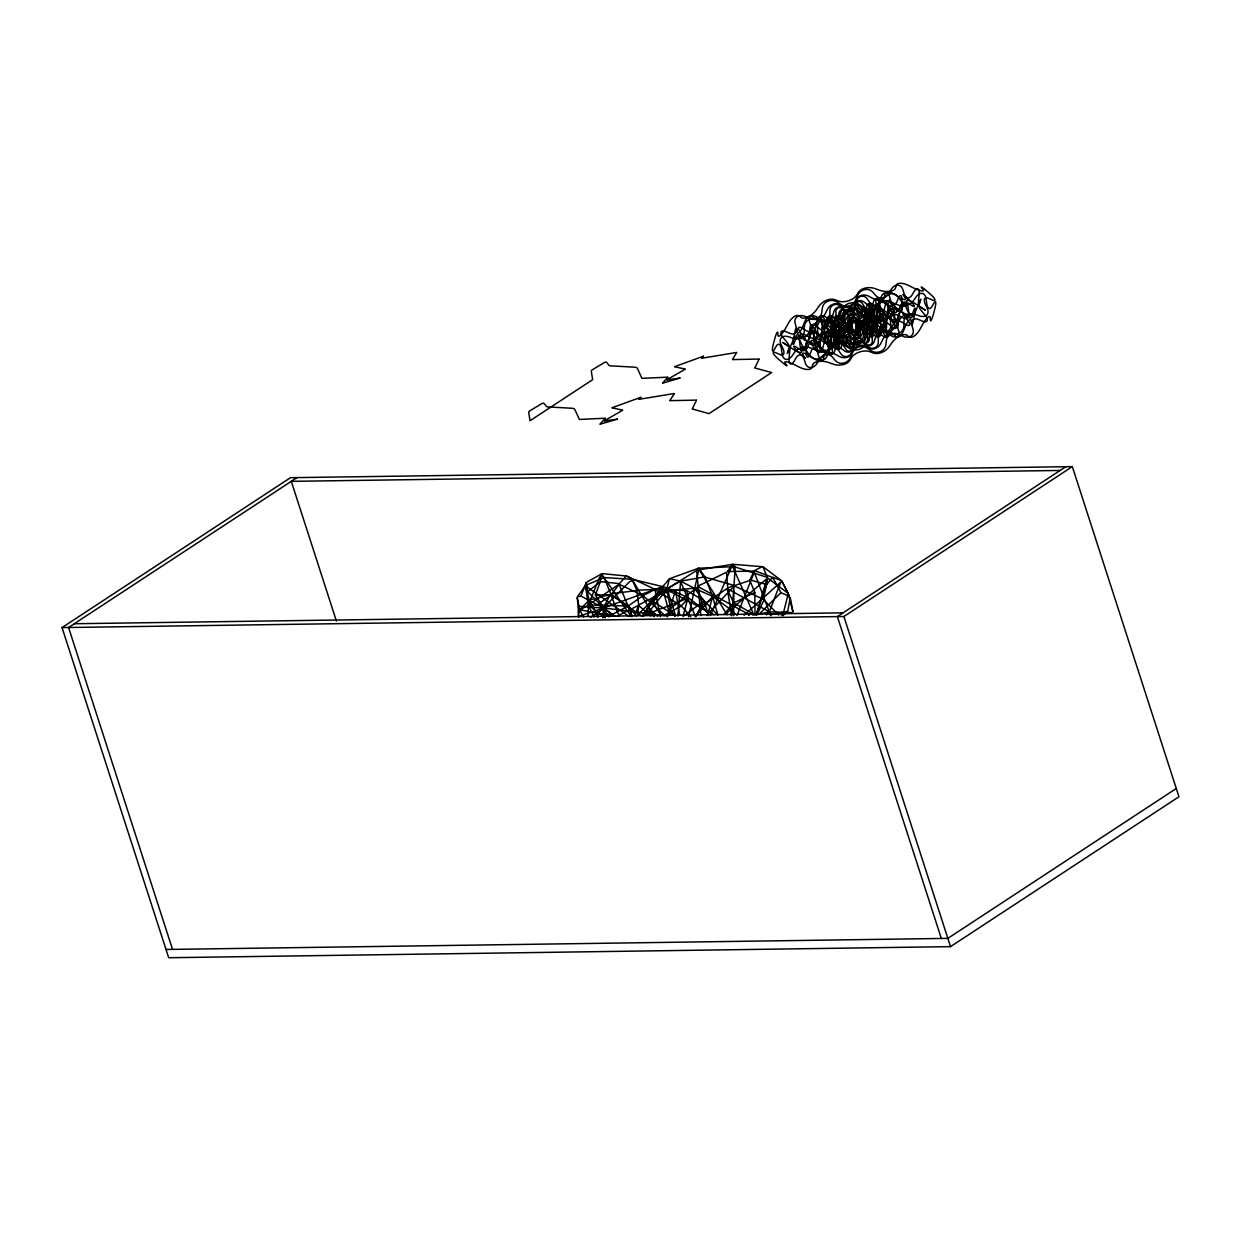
<?xml version="1.0" encoding="UTF-8"?>
<svg xmlns="http://www.w3.org/2000/svg" width="1241" height="1241" viewBox="0 0 1241 1241"><rect width="100%" height="100%" fill="white"/><g stroke="black" fill="none" stroke-linecap="round" stroke-linejoin="round"><path stroke-width="1.5" d="M772.848 577.546L780.977 592.702L789.586 596.409L781.908 581.253M588.172 616.591L588.327 605.143L594.02 617.134M733.617 615.66L733.943 586.435L732.097 609.983M831.408 332.169L831.579 323.436L833.905 332.805A2.032 1.039 79.9 0 0 835.069 334.558A2.032 1.039 79.9 0 0 836 333.177L836.31 325.995A2.032 1.427 71.6 0 1 839.118 325.949L841.817 333.1A2.032 1.753 73.3 0 0 845.23 332.635L845.338 325.095A2.032 1.939 55.4 0 1 848.999 324.258L852.8 330.897A2.032 2.032 0 0 0 856.585 329.703L855.918 322.086A2.032 1.97 -86.7 0 1 859.455 320.674L863.907 326.771A2.032 1.799 71.8 0 0 867.056 325.173L865.21 317.758A2.032 1.505 73.6 0 1 867.676 316.145L872.159 321.838A2.032 1.132 65 0 0 873.804 322.396A2.032 1.132 65 0 0 873.835 320.256L870.484 311.212L876.053 318.037L869.693 308.202M734.036 585.038L735.168 567.23M602.692 617.909L603.281 608.726A2.932 0.946 -3.4 0 0 601.389 607.919L578.213 606.244L577.236 597.65M677.927 616.25L680.533 582.06M578.477 616.513L578.771 617.351M637.672 615.241L638.681 605.67M854.258 311.46L855.158 305.022A4.08 3.894 -76.7 0 1 862.355 303.362L865.551 308.869A4.08 3.537 82 0 0 871.865 308.001L873.462 301.858A4.08 2.932 -88.8 0 1 876.224 299.097A4.08 2.932 -88.8 0 1 878.985 301.765L880.536 307.892A4.08 2.141 84.9 0 0 882.522 310.56A4.08 2.141 84.9 0 0 884.445 308.606L885.857 303.037A4.08 1.319 -86.4 0 1 887.362 301.144A4.08 1.319 -86.4 0 1 888.23 304.557L888.339 314.423M869.538 308.357L872.625 315.695L865.954 308.342A2.032 1.194 43.7 0 0 863.938 307.163A2.032 1.194 43.7 0 0 863.147 308.373L864.682 314.361A2.032 1.443 28.1 0 1 861.285 314.826L856.926 309.226A2.032 1.706 13.3 0 0 853.265 310.064L853.699 316.579A2.032 1.722 -15 0 1 849.914 317.758L846.346 312.236A2.032 1.737 -43.9 0 0 842.81 313.663L842.592 320.705A2.032 1.489 -60.7 0 1 839.443 322.288L837.055 316.579A2.032 1.272 -77.4 0 0 834.588 318.192L834.34 325.638A2.032 0.822 -82.2 0 1 833.611 327.872A2.032 0.822 -82.2 0 1 832.664 327.205L831.144 320.24L831.361 332.216M731.895 611.472L731.166 615.179M688.491 616.855L698.931 569.247L727.133 614.807M821.713 335.303L822.364 328.26A3.227 0.931 83 0 1 823.186 326.879A3.227 0.931 83 0 1 824.21 329.439L825.312 336.109A3.227 1.706 85.5 0 0 826.971 338.669A3.227 1.706 85.5 0 0 828.585 336.714L829.64 330.432A3.227 2.296 76.4 0 1 831.548 328.4A3.227 2.296 76.4 0 1 833.952 330.37L836.543 336.59A3.227 2.792 82.9 0 0 841.832 335.877L842.701 329.175A3.227 3.103 67.2 0 1 848.332 327.888L852.21 333.488A3.227 3.227 0 0 0 858.089 331.642L858.074 324.832A3.227 3.149 79.2 0 1 863.503 322.644L868.095 327.624A3.227 2.87 61.1 0 0 872.997 325.158L871.616 318.534A3.227 2.404 68.5 0 1 872.563 315.524A3.227 2.404 68.5 0 1 875.401 316.067L879.962 320.581A3.227 1.846 59.2 0 0 882.553 321.202A3.227 1.846 59.2 0 0 882.568 318.13L879.714 312.003A3.227 1.086 62 0 1 879.202 309.273A3.227 1.086 62 0 1 880.831 309.893C896.095 328.353 869.677 291.325 880.846 310.281A3.227 1.055 43.2 0 1 880.443 311.615A3.227 1.055 43.2 0 1 877.558 309.676L872.919 304.805A3.227 1.815 40.1 0 0 869.863 303.269A3.227 1.815 40.1 0 0 868.607 304.867L869.615 309.8A3.227 2.156 23.4 0 1 867.924 311.786A3.227 2.156 23.4 0 1 864.325 310.514L859.842 306.062A3.227 2.622 10.3 0 0 854.227 307.349L853.948 312.903A3.227 2.575 -15.4 0 1 848.084 314.749L844.485 310.405A3.227 2.668 -41.3 0 0 839.056 312.592L838.063 318.766A3.227 2.234 -56.1 0 1 835.829 321.869A3.227 2.234 -56.1 0 1 833.161 321.233L830.943 316.688A3.227 1.924 -73.8 0 0 828.848 316.145A3.227 1.924 -73.8 0 0 827.158 319.17L826.196 325.809A3.227 1.194 -77.5 0 1 824.862 329.067A3.227 1.194 -77.5 0 1 823.59 328.26L822.395 322.179L821.651 335.334M586.155 582.634L580.943 596.083L577.422 596.797L585.1 585.969M585.488 585.364L586.14 582.587M579.78 610.138L578.29 616.141L578.213 606.244M782.745 615.784L788.066 594.299M712.365 597.262L707.572 615.707M666.805 588.839L669.38 578.958M683.295 615.319L687.793 598.333L642.031 616.079M756.436 614.264L766.798 578.74L725.194 614.357M667.441 616.793L675.337 590.685M646.608 614.621L651.153 600.473M756.095 615.241L766.721 584.511L772.352 577.608M632.29 616.575L619.088 584.232L641.628 594.889A2.451 1.815 26.1 0 0 644.141 595.044L654.721 589.568L606.461 606.818A2.932 1.396 -15.3 0 1 602.878 606.601L595.354 594.997L599.744 583.192A2.451 1.924 -1.7 0 1 602.319 581.796L619.43 583.658L625.464 576.817A2.451 1.303 18.9 0 1 628.411 576.77L655.093 589.366M634.709 615.614L638.619 605.53M736.968 615.474L754.264 572.163L769.234 611.627M769.373 611.704L780.837 581.998L744.057 615.319M614.745 616.265L580.199 609.858L588.296 605.065L599.45 577.639A3.676 2.73 73.3 0 1 603.948 577.53L629.808 579.175A2.451 1.07 7.1 0 1 632.445 580.292L636.757 590.142M710.379 615.567L732.19 565.524L754.094 615.288M703.631 601.482L695.86 616.591M757.258 614.233L763.929 600.07L778.774 615.071M692.385 408.785L696.418 400.331M754.978 367.708L759.011 359.254M750.06 579.671L754.094 571.232M651.029 600.597L643.148 616.389M610.448 594.377L603.746 607.159A2.932 1.179 40.4 0 1 601.901 607.066L580.943 596.083M643.815 615.815L648.05 607.966M666.603 616.389L670.729 609.362L674.995 616.312M669.907 400.486L674.313 393.692M732.516 359.409L736.72 352.444L701.817 358.23M727.583 571.372L731.988 564.593M647.895 608.09L642.528 615.474M695.348 616.032L702.22 606.554L708.595 614.233M648.469 607.283L657.249 595.494M748.478 615.489L750.805 612.511L735.339 603.902A2.451 2.342 76 0 0 732.5 604.383L723.937 614.497M651.603 599.698L669.147 579.082M661.329 592.345L648.64 607.128M695.379 616.575L712.194 597.092M599.961 424.127L605.251 418.372M662.554 383.05L667.844 377.295M657.637 595.028L662.927 589.273M706.687 615.117L734.3 585.938L763.448 599.325L767.791 578.058L787.725 593.074M766.457 614.869L769.141 612.092M646.809 614.605L666.464 589.646M888.385 314.438L888.913 306.853L886.369 317.339A4.08 1.536 -77.9 0 1 884.802 320.907A4.08 1.536 -77.9 0 1 883.266 320.271L882.134 316.083A4.08 2.063 -63.9 0 0 879.822 315.431A4.08 2.063 -63.9 0 0 877.294 319.263L875.665 325.251A4.08 2.839 -56.6 0 1 872.966 328.663A4.08 2.839 -56.6 0 1 869.801 328.213L867.009 324.475A4.08 2.932 -35.4 0 0 863.162 323.87A4.08 2.932 -35.4 0 0 860.044 327.267L858.896 332.588A4.08 3.289 -15.4 0 1 855.98 335.473A4.08 3.289 -15.4 0 1 851.869 334.806L847.696 331.145A4.08 2.87 3.5 0 0 843.166 330.137A4.08 2.87 3.5 0 0 840.498 332.79L840.56 337.397A4.08 2.746 23.9 0 1 838.389 339.522A4.08 2.746 23.9 0 1 834.247 338.266L829.391 334.31A4.08 1.924 30.2 0 0 825.187 332.588A4.08 1.924 30.2 0 0 823.869 334.387L825.575 338.374A4.08 1.35 43.6 0 1 824.893 339.708A4.08 1.35 43.6 0 1 821.666 337.661L814.127 331.021L819.107 336.187L813.817 327.919A4.08 1.52 51.1 0 1 812.731 324.584A4.08 1.52 51.1 0 1 815.244 325.204L819.743 328.927A4.08 2.327 59.8 0 0 822.612 329.377A4.08 2.327 59.8 0 0 822.861 325.995L820.72 320.069A4.08 3.071 52.8 0 1 821.589 316.253A4.08 3.071 52.8 0 1 825.56 316.889L830.446 321.016A4.08 3.63 62.2 0 0 836.31 318.053L835.845 311.693A4.08 3.94 36.1 0 1 842.81 308.9L847.215 313.678A4.08 4.08 0 0 0 854.258 311.475M636.959 615.707L662.849 589.63L670.093 615.35M638.929 399.292L640.945 397.306M701.537 358.215L703.554 356.229M696.604 570.193L698.621 568.207M758.716 614.528L780.977 592.702M869.352 311.507L868.374 323.234L866.109 316.191A1.629 0.977 -73.8 0 0 864.077 317.51L863.969 325.095A1.629 1.241 -64.2 0 1 861.456 326.383L858.539 320.318A1.629 1.35 -41.3 0 0 855.623 321.481L855.964 328.586A1.629 1.427 -14.6 0 1 852.939 329.532L848.968 323.575A1.629 1.319 10.3 0 0 845.959 324.273L847.246 330.835A1.629 1.21 31.7 0 1 844.532 331.207L839.971 325.08A1.629 0.915 40.2 0 0 837.675 325.111C846.486 349.404 821.216 302.835 837.551 326.709A1.629 0.9 69 0 0 838.9 325.452L836.077 317.913A1.629 1.225 68.6 0 1 838.109 316.579L842.717 322.955A1.629 1.443 79 0 0 845.23 321.667L843.647 313.771A1.629 1.582 79.4 0 1 846.564 312.608L850.721 319.464A1.629 1.629 0 0 0 853.746 318.518L853.219 310.514A1.629 1.567 67 0 1 856.228 309.831L859.439 317.215A1.629 1.396 66.7 0 0 862.154 316.843L862.216 309.009A1.629 1.163 76.3 0 1 864.512 308.978L866.513 316.781A1.629 0.822 76 0 0 867.521 318.146A1.629 0.822 76 0 0 868.204 317.091C867.443 289.851 872.252 338.995 869.445 311.507M622.424 410.383L604.491 420.73M685.001 369.337L667.115 379.637M680.021 581.346L662.198 591.616M735.277 567.013L767.047 577.313M654.364 616.653L633.918 582.463A3.676 3.149 -80.3 0 0 629.327 581.951L605.112 606.197A2.932 2.125 -66.3 0 1 602.288 606.508L587.738 591.631L599.186 582.556A2.451 0.869 -34.2 0 0 600.38 581.005L601.001 574.769A2.451 1.086 0.7 0 1 603.886 573.776L626.441 576.026L632.755 579.438L664.214 586.962L688.072 597.619M651.541 599.884L661.453 592.097M682.953 616.513L703.538 601.28M597.51 617.46L595.835 614.016L602.893 608.819A2.932 0.977 34.3 0 1 605.98 609.874L615.21 616.374M664.943 615.815L605.143 608.137L598.565 603.855L609.75 595.882A2.451 2.389 55.3 0 1 612.433 595.835L626.891 605.112A2.451 2.342 48.5 0 0 629.544 605.081L641.535 596.688A2.451 2.342 62.9 0 1 644.42 596.89L664.509 615.179L679.959 606.694A2.451 2.172 86 0 1 682.41 607.097L690.787 616.777M590.514 617.444L602.18 609.3A2.932 1.939 73.6 0 1 604.817 610.37L608.866 616.979M579.997 609.672L587.831 601.513A2.451 1.753 -86.9 0 1 590.22 602.04L598.41 616.793M62.05 627.589L290.487 477.692L1072.317 466.616L1178.95 796.753L950.513 946.635L168.683 957.726L62.05 627.589L843.88 616.498L1072.317 466.616M297.002 477.599L68.565 627.496L172.53 949.381M1065.802 466.709L837.365 616.591L941.33 938.475M1176.282 788.5L947.845 938.382L166.015 949.474M674.809 366.607L703.275 356.276M612.216 407.684L640.682 397.353M669.892 578.585L698.357 568.254M791.898 612.666L790.641 613.101M877.294 309.567L876.022 319.713A2.513 1.024 -82 0 1 875.122 322.226A2.513 1.024 -82 0 1 874.005 321.605L872.594 316.145A2.513 1.412 -69.2 0 0 870.98 315.524A2.513 1.412 -69.2 0 0 869.507 318.161L868.622 325.142A2.513 1.846 -60.5 0 1 864.822 327.066L861.906 322.008A2.513 1.97 -38.3 0 0 857.484 323.777L857.097 330.168A2.513 2.125 -15 0 1 852.536 331.595L848.363 326.647A2.513 1.939 6.9 0 0 843.787 327.702L844.532 333.441A2.513 1.784 27.9 0 1 840.436 334L835.596 328.818A2.513 1.319 35.5 0 0 832.913 327.469A2.513 1.319 35.5 0 0 832.075 328.865L834.293 334.093A2.513 0.915 47.6 0 1 833.859 335.179A2.513 0.915 47.6 0 1 831.749 333.627L825.094 326.026M638.65 605.468L650.718 615.939M698.295 585.954L726.574 572.225L727.676 587.831L749.874 580.493L754.776 592.345L736.192 601.745A2.451 2.11 18.9 0 1 732.624 600.473L726.776 588.653L702.406 605.36L697.752 586.884L670.745 608.307M754.761 570.441L762.3 566.672L732.593 564.283M699.04 568.223L734.843 566.579M657.001 595.463L638.743 604.956M578.523 616.358L601.466 608.85A2.932 1.955 -44.9 0 1 603.731 609.905L605.236 617.351M680.999 581.067L704.562 576.91M733.726 585.349L705.431 577.205M655.17 589.351L662.616 586.605L663.237 589.072L686.226 590.576M679.835 378.133L662.849 383.066M617.32 419.179L600.349 424.112M674.98 590.096L657.994 595.013M667.1 588.855L696.372 570.643M585.783 585.302L601.963 578.446A2.451 1.66 -21.8 0 1 604.662 579.113L610.851 593.85L636.617 590.53M653.79 589.863L655.108 590.313L660.367 616.793M755.909 614.869L769.063 611.906M693.579 588.265L676.035 589.894M781.163 615.102L784.933 614.311M638.339 605.468L620.795 614.279A2.451 1.83 -44.2 0 1 618.142 613.675L610.758 594.253L641.07 615.66M771.033 614.745L787.709 611.286L790.269 597.604L792.968 611.953L788.438 594.361M666.944 379.886L680.084 378.009M604.351 420.963L617.491 419.086M654.767 589.553L679.525 604.755A2.451 1.427 35.5 0 0 682.162 605.05L688.522 597.976L707.199 612.077M662.027 591.864L675.166 589.987M696.884 570.208L731.833 564.422M639.177 399.307L674.158 393.521M610.665 594.253L591.492 599.465A2.451 1.675 -22.4 0 1 588.823 598.627L585.566 585.923L628.784 616.312M1060.093 470.448L291.294 481.353L336.435 621.136M74.274 623.742L843.073 612.852M595.354 594.997L609.734 594.951A2.451 2.048 4.1 0 0 611.751 594.005L619.228 584.185L588.467 604.941L624.673 605.903A3.676 1.148 3.8 0 1 628.722 607.144L631.948 615.676M791.867 612.558L769.436 611.891M651.928 600.737L675.182 615.8M595.835 614.016L610.774 614.497A2.451 2.141 1 0 1 612.883 615.676M605.003 418.248L579.392 419.442L574.754 409.39A2.451 1.07 7.1 0 0 572.132 408.273L548.724 406.955C545.109 407.994 544.892 400.983 541.665 403.697L530.109 410.631A2.451 1.132 -26.8 0 0 528.713 412.4L530.047 420.73L592.655 379.653L591.305 371.323A2.451 1.132 -26.8 0 1 592.702 369.554L604.258 362.62C607.547 359.812 607.656 367.01 611.332 365.878L634.74 367.196A2.451 1.07 7.1 0 1 637.362 368.313L641.938 378.35L667.596 377.171M675.802 589.956L686.397 590.576M712.148 596.161L694.774 588.498M662.678 589.149L636.804 590.22M731.725 610.308L713.079 596.812M732.299 611.13L735.261 614.202M674.701 366.778L685.172 369.058M612.092 407.855L622.563 410.135M669.768 578.756L680.239 581.036M766.721 584.511L750.107 579.95M727.753 571.589L754.063 571.031M763.262 566.904L781.132 580.354M772.957 577.313L781.163 580.524M703.616 600.349L687.219 590.887M732.64 359.595L758.98 359.052M680.875 581.284L693.859 588.048M670.016 400.657L696.387 400.129M714.056 614.714L667.425 589.971L675.445 615.319M749.548 614.807L699.055 587.133L698.28 587.738L700.87 615.583M769.11 611.704L728.188 589.103L727.49 589.785L731.694 615.815M680.751 582.013L695.162 615.862M878.38 320.023L883.204 326.755L876.456 319.123A2.513 0.915 47.6 0 0 874.347 317.572A2.513 0.915 47.6 0 0 873.928 318.658L876.13 323.885A2.513 1.319 35.5 0 1 875.308 325.266A2.513 1.319 35.5 0 1 872.625 323.932L867.785 318.751A2.513 1.784 27.9 0 0 863.689 319.309L864.419 325.049A2.513 1.939 6.9 0 1 859.842 326.104L855.67 321.155A2.513 2.125 -15 0 0 851.124 322.582L850.721 328.958A2.513 1.97 -38.3 0 1 846.3 330.742L843.384 325.685A2.513 1.846 -60.5 0 0 839.583 327.608L838.699 334.589A2.513 1.412 -69.2 0 1 837.225 337.226A2.513 1.412 -69.2 0 1 835.627 336.606L834.2 331.145A2.513 1.024 -82 0 0 833.099 330.525A2.513 1.024 -82 0 0 832.184 333.038L830.756 343.012L835.302 347.945A3.227 1.815 40.1 0 0 838.358 349.481A3.227 1.815 40.1 0 0 839.599 347.883L838.606 342.95A3.227 2.156 23.4 0 1 840.281 340.965A3.227 2.156 23.4 0 1 843.88 342.237L848.363 346.689A3.227 2.622 10.3 0 0 853.979 345.401L854.258 339.848A3.227 2.575 -15.4 0 1 860.137 338.002L863.736 342.345A3.227 2.668 -41.3 0 0 869.15 340.158L870.143 333.984A3.227 2.234 -56.1 0 1 872.376 330.882A3.227 2.234 -56.1 0 1 875.045 331.502L877.278 336.047A3.227 1.924 -73.8 0 0 879.373 336.606A3.227 1.924 -73.8 0 0 881.048 333.581L882.01 326.941A3.227 1.194 -77.5 0 1 883.359 323.684A3.227 1.194 -77.5 0 1 884.616 324.49C887.113 346.115 887.129 300.911 885.841 324.49A3.227 0.931 83 0 1 885.035 325.871A3.227 0.931 83 0 1 883.995 323.312L882.894 316.641A3.227 1.706 85.5 0 0 881.25 314.082A3.227 1.706 85.5 0 0 879.621 316.036L878.566 322.319A3.227 2.296 76.4 0 1 876.673 324.351A3.227 2.296 76.4 0 1 874.269 322.381L871.663 316.145A3.227 2.792 82.9 0 0 866.389 316.874L865.504 323.575A3.227 3.103 67.2 0 1 859.889 324.863L856.011 319.263A3.227 3.227 0 0 0 850.132 321.109L850.132 327.919A3.227 3.149 79.2 0 1 844.718 330.106L840.11 325.126A3.227 2.87 61.1 0 0 835.224 327.593L836.589 334.201A3.227 2.404 68.5 0 1 835.658 337.226A3.227 2.404 68.5 0 1 832.82 336.683L828.243 332.169A3.227 1.846 59.2 0 0 825.653 331.549A3.227 1.846 59.2 0 0 825.637 334.62L828.492 340.732A3.227 1.086 62 0 1 829.004 343.462A3.227 1.086 62 0 1 827.375 342.857C812.157 324.428 838.513 361.379 827.375 342.469A3.227 1.055 43.2 0 1 827.763 341.135A3.227 1.055 43.2 0 1 830.648 343.074C830.26 316.951 831.423 365.304 833.518 339.103A2.513 1.303 80.1 0 1 834.666 337.645A2.513 1.303 80.1 0 1 836.062 339.569L837.846 346.751A2.513 1.799 83 0 0 841.367 346.689L842.205 339.476A2.513 2.172 73.7 0 1 846.3 338.917L849.558 345.572A2.513 2.42 84.2 0 0 854.149 344.517L854.304 337.071A2.513 2.513 0 0 1 858.865 335.644L863.271 341.663A2.513 2.451 58.2 0 0 867.692 339.879L866.606 332.541A2.513 2.234 71.4 0 1 870.391 330.618L875.293 336.047A2.513 1.893 61.5 0 0 878.364 334.015L875.774 327.097A2.513 1.412 64.8 0 1 875.913 324.692A2.513 1.412 64.8 0 1 877.79 325.204L882.413 330.23A2.513 0.9 57.1 0 0 883.98 330.866A2.513 0.9 57.1 0 0 883.313 328.508L878.318 320.085M782.916 342.5L793.464 349.45A9.711 2.622 36.2 0 0 801.484 350.924L800.786 348.969A9.711 3.459 20.8 0 1 812.762 348.799L816.888 350.707A9.711 5.724 17.2 0 0 829.841 348.938L830.694 346.348A9.711 5.491 -1.7 0 1 846.315 342.764L849.914 344.315A9.711 6.95 -15.9 0 0 864.341 339.801L866.28 336.497A9.711 5.6 -31.1 0 1 881.358 330.447L883.716 332.014A9.711 5.957 -50.2 0 0 895.723 325.949L897.972 322.039A9.711 3.754 -54.7 0 1 908.474 315.152L909.219 317.091A9.711 3.025 -70.6 0 0 915.61 311.088L920.822 299.174L919.597 303.533A9.711 1.07 -81.1 0 1 918.65 299.221L919.116 295.001A9.711 3.413 -74.6 0 0 913.981 291.697L912.057 294.986A9.711 5.228 -85.7 0 1 904.037 293.528L902.874 289.665A9.711 6.81 -73 0 0 890.898 289.836L888.649 293.745A9.711 8.33 -82.4 0 1 875.681 295.498L872.95 292.287A9.711 8.842 -51.6 0 0 857.329 295.87L855.607 300.12A9.711 9.556 -25.6 0 1 841.196 304.65L837.38 302.137A9.711 8.951 10.8 0 0 822.302 308.202L821.806 312.422A9.711 8.563 45.1 0 1 809.799 318.503L805.673 316.61A9.711 7.12 36.3 0 0 795.171 323.498L796.303 327.36A9.711 5.631 50 0 1 789.912 333.348L786.329 331.797A9.711 3.816 39.1 0 0 783.226 337.676L785.925 340.903A9.711 1.536 46 0 1 786.872 345.215L782.9 342.516M832.199 334.558L837.722 341.539L834.371 332.495A2.032 1.132 65 0 1 834.402 330.354A2.032 1.132 65 0 1 836.046 330.913L840.545 336.606A2.032 1.505 73.6 0 0 842.996 334.992L841.15 327.577A2.032 1.799 71.8 0 1 844.299 325.98L848.766 332.076A2.032 1.97 -86.7 0 0 852.303 330.664L851.621 323.048A2.032 2.032 0 0 1 855.406 321.853L859.222 328.493A2.032 1.939 55.4 0 0 862.883 327.64L862.991 320.116A2.032 1.753 73.3 0 1 866.389 319.651L869.103 326.802A2.032 1.427 71.6 0 0 871.911 326.755L872.206 319.558A2.032 1.039 79.9 0 1 873.137 318.192A2.032 1.039 79.9 0 1 874.316 319.945L876.627 329.315L876.86 320.566L877.092 332.495L875.541 325.53A2.032 0.822 -82.2 0 0 874.61 324.878A2.032 0.822 -82.2 0 0 873.866 327.112L873.617 334.558A2.032 1.272 -77.4 0 1 871.166 336.171L868.762 330.447A2.032 1.489 -60.7 0 0 865.613 332.045L865.396 339.088A2.032 1.737 -43.9 0 1 861.859 340.515L858.291 334.992A2.032 1.722 -15 0 0 854.506 336.171L854.94 342.687A2.032 1.706 13.3 0 1 851.279 343.524L846.92 337.924A2.032 1.443 28.1 0 0 843.523 338.374L845.059 344.377A2.032 1.194 43.7 0 1 844.268 345.587A2.032 1.194 43.7 0 1 842.251 344.409L835.581 337.056L838.295 344.377L832.137 334.589M754.869 570.72L772.336 577.344M588.467 605.143L605.019 617.816M877.356 309.567C878.07 336.063 876.999 287.26 874.688 313.647A2.513 1.303 80.1 0 1 873.54 315.105A2.513 1.303 80.1 0 1 872.159 313.182L870.36 306A2.513 1.799 83 0 0 866.854 306.062L866.001 313.275A2.513 2.172 73.7 0 1 861.921 313.833L858.648 307.179A2.513 2.42 84.2 0 0 854.072 308.218L853.901 315.679A2.513 2.513 0 0 1 849.356 317.107L844.95 311.088A2.513 2.451 58.2 0 0 840.529 312.856L841.615 320.209A2.513 2.234 71.4 0 1 837.815 322.117L832.928 316.703A2.513 1.893 61.5 0 0 829.841 318.72L832.432 325.654A2.513 1.412 64.8 0 1 832.292 328.058A2.513 1.412 64.8 0 1 830.415 327.546L825.808 322.52A2.513 0.9 57.1 0 0 824.226 321.884A2.513 0.9 57.1 0 0 824.893 324.242L829.903 332.697L824.955 326.057M598.565 603.855L611.006 613.581A2.451 2.389 -47.8 0 0 613.612 613.799L626.519 606.911A2.451 2.373 -44.3 0 1 629.482 607.47L636.323 615.784M732.33 564.345L735.06 566.485M657.777 616.265L648.686 608.043L653.542 616.11M579.873 610.122L583.611 617.056M755.086 368.065L771.654 372.533L709.045 413.61L692.416 409.034M717.593 614.884L704.531 601.14M871.151 322.365C885.298 345.029 860.029 305.72 870.546 327.64A1.629 0.915 40.2 0 1 868.235 327.671L863.674 321.543A1.629 1.21 31.7 0 0 860.959 321.915L862.247 328.477A1.629 1.319 10.3 0 1 859.237 329.175L855.266 323.218A1.629 1.427 -14.6 0 0 852.241 324.165L852.583 331.269A1.629 1.35 -41.3 0 1 849.682 332.433L846.75 326.367A1.629 1.241 -64.2 0 0 844.237 327.64L844.128 335.241A1.629 0.977 -73.8 0 1 842.112 336.559L839.831 329.517L838.869 341.228L837.908 333.115L839.599 344.098L840.002 335.659A1.629 0.822 76 0 1 840.684 334.605A1.629 0.822 76 0 1 841.693 335.97L843.694 343.773A1.629 1.163 76.3 0 0 846.005 343.741L846.052 335.908A1.629 1.396 66.7 0 1 848.766 335.535L851.993 342.919A1.629 1.567 67 0 0 855.002 342.221L854.46 334.232A1.629 1.629 0 0 1 857.484 333.271L861.657 340.143A1.629 1.582 79.4 0 0 864.558 338.979L862.976 331.068A1.629 1.443 79 0 1 865.489 329.796L870.112 336.171A1.629 1.225 68.6 0 0 872.128 334.837L869.32 327.298A1.629 0.9 69 0 1 870.655 326.026L876.022 332.681L871.089 322.427M694.495 588.575L703.802 600.303M750.805 612.511L752.744 615.04M698.9 568.425L704.764 576.677M631.359 616.653L601.451 573.994L587.784 581.533A2.451 1.132 -26.8 0 0 586.388 583.301L587.738 591.631M651.835 600.939L661.127 615.365M781.846 581.129L787.926 592.919M675.585 590.716L679.711 615.35M579.764 609.595L577.251 597.743M763.075 566.982L767.202 577.127M705.214 577.515L712.396 595.928M769.404 612.092L770.661 615.707M843.88 616.498L950.513 946.635M704.19 600.97L707.525 612.046M712.753 596.983L717.872 614.853M686.8 590.809L688.336 597.573M666.836 589.816L670.574 608.106M585.566 586.248L588.312 604.956M636.928 590.778L638.696 604.848M696.604 570.829L698.109 585.752M754.776 592.345L755.055 614.14M617.382 616.125A2.451 1.799 -53.3 0 1 618.607 616.125M808.961 338.095L809.148 339.382L810.745 332.96A5.042 1.536 87.2 0 1 812.141 331.269A5.042 1.536 87.2 0 1 813.46 334.713L814.251 340.437A5.042 2.699 -87.8 0 0 816.485 343.974A5.042 2.699 -87.8 0 0 819.2 341.353L820.875 336.078A5.042 3.614 82.2 0 1 823.853 333.41A5.042 3.614 82.2 0 1 827.235 335.985L829.671 341.197A5.042 4.343 -85.8 0 0 837.644 340.112L839.18 334.356A5.042 4.84 82.2 0 1 847.479 332.448L851.31 336.963A5.042 4.98 -27.2 0 0 860.168 334.186L860.773 328.276A5.042 4.917 60.7 0 1 868.793 325.064L873.369 328.896A5.042 4.452 48.8 0 0 880.753 325.158L879.853 319.464A5.042 3.785 62.3 0 1 881.296 315.369A5.042 3.785 62.3 0 1 885.438 315.788L889.937 319.123A5.042 2.916 52.2 0 0 893.861 319.666A5.042 2.916 52.2 0 0 893.861 315.447L891.333 310.266A5.042 1.784 57.7 0 1 890.619 306.62A5.042 1.784 57.7 0 1 892.977 307.147C910.258 323.125 880.272 288.3 891.519 304.759A5.042 1.427 37.9 0 1 890.929 306.31A5.042 1.427 37.9 0 1 886.57 303.859L881.979 300.058A5.042 2.653 36 0 0 877.527 298.197A5.042 2.653 36 0 0 875.603 300.151L876.099 304.014A5.042 3.071 18.6 0 1 873.493 306.558A5.042 3.071 18.6 0 1 868.126 305.1L863.658 301.78A5.042 3.894 7.3 0 0 858.617 300.772A5.042 3.894 7.3 0 0 855.359 303.688L854.46 308.233A5.042 3.707 -15.8 0 1 850.768 311.786A5.042 3.707 -15.8 0 1 845.602 311.026L842.081 307.861A5.042 3.956 -38.6 0 0 837.597 307.38A5.042 3.956 -38.6 0 0 834.061 311.088L832.401 316.315A5.042 3.18 -51.5 0 1 828.817 320.581A5.042 3.18 -51.5 0 1 825.017 320.054L822.985 316.688A5.042 2.839 -69.7 0 0 820.084 316.238A5.042 2.839 -69.7 0 0 817.4 320.349L815.833 326.073A5.042 1.644 -72.2 0 1 813.538 330.602A5.042 1.644 -72.2 0 1 811.909 329.765L811.521 325.871A5.042 0.822 -84.6 0 0 810.761 324.987A5.042 0.822 -84.6 0 0 809.877 328.989L808.961 338.095L805.145 349.295L805.145 348.209L806.464 342.407L806.278 352.413A6.329 2.141 -80.7 0 0 807.286 357.067A6.329 2.141 -80.7 0 0 809.799 354.678L811.598 350.241A6.329 3.382 89.4 0 1 817.307 351.281L818.672 356.307A6.329 4.53 -81.1 0 0 822.55 359.859A6.329 4.53 -81.1 0 0 826.909 356.183L828.972 351.125A6.329 5.476 89.5 0 1 838.187 349.869L841.227 354.228A6.329 5.941 -62.7 0 0 851.978 351.761L853.42 346.363A6.329 6.298 -30.9 0 1 863.658 343.152L867.893 346.766A6.329 6.019 21.3 0 0 878.271 342.609L878.364 337.242A6.329 5.631 54 0 1 886.881 332.929L891.534 335.892A6.329 4.731 44.7 0 0 897.398 336.342A6.329 4.731 44.7 0 0 898.763 331.161L897.119 326.212A6.329 3.645 55.2 0 1 901.664 321.962L905.806 324.537A6.329 2.435 45.3 0 0 909.529 324.956A6.329 2.435 45.3 0 0 907.947 320.488L904.689 316.222A6.329 0.884 50.1 0 1 904.006 313.166L908.133 316.951L899.011 309.955A6.329 1.924 40.1 0 0 893.318 308.9L894.497 311.832A6.329 2.653 25.6 0 1 892.465 313.973A6.329 2.653 25.6 0 1 886.276 311.956L881.637 309.071A6.329 4.018 20.6 0 0 872.439 310.328L871.958 313.911A6.329 4.064 0.8 0 1 867.847 317.324A6.329 4.064 0.8 0 1 861.207 316.377L857.205 313.833A6.329 4.84 -15.6 0 0 846.967 317.044L845.276 321.372A6.329 4.142 -33.2 0 1 840.452 325.933A6.329 4.142 -33.2 0 1 834.914 325.53L832.261 322.939A6.329 4.173 -53.4 0 0 823.729 327.252L821.651 332.247A6.329 2.854 -59.4 0 1 817.617 337.474A6.329 2.854 -59.4 0 1 814.422 336.978L813.491 333.969A6.329 2.187 -74.4 0 0 808.961 338.235M823.636 355.996L823.636 358.711A7.88 3.894 32.6 0 1 814.422 358.851L810.342 356.183A7.88 1.877 32.9 0 0 803.966 353.173A7.88 1.877 32.9 0 0 803.02 354.833L805.207 358.277L797.327 351.172A7.88 1.365 42.4 0 1 793.852 346.658A7.88 1.365 42.4 0 1 796.458 347.247L799.499 349.248A7.88 2.87 53.8 0 0 801.888 344.719L799.902 340.717A7.88 4.561 45.5 0 1 799.98 335.039A7.88 4.561 45.5 0 1 805.735 335.241L809.706 337.381A7.88 5.941 56.8 0 0 817.772 332.092L817.385 327.593A7.88 6.857 37.9 0 1 820.72 321.435A7.88 6.857 37.9 0 1 828.352 322.039L832.478 324.646A7.88 7.648 45.3 0 0 844.066 319.992L845.09 315.338A7.88 7.632 -23.4 0 1 858.26 311.196L861.719 314.454A7.88 7.555 -84.9 0 0 873.726 311.693L875.588 307.21A7.88 6.686 -75.6 0 1 881.374 302.385A7.88 6.686 -75.6 0 1 887.424 305.596L889.58 309.536A7.88 5.662 87.5 0 0 898.794 309.397L900.718 305.41A7.88 4.25 -81.3 0 1 905.03 302.044A7.88 4.25 -81.3 0 1 908.055 306.76L908.614 311.196A7.88 2.498 -89 0 0 912.554 313.74L913.733 310.405A7.88 1.008 -77.5 0 1 915.16 308.559A7.88 1.008 -77.5 0 1 914.601 314.345L913.717 319.015A7.88 1.101 -81.2 0 1 911.328 323.529L911.158 320.876A7.88 2.203 -67.3 0 0 909.033 320.178A7.88 2.203 -67.3 0 0 905.325 326.352L903.51 330.866A7.88 4.173 -66.3 0 1 895.444 336.171L893.675 334A7.88 4.483 -47.6 0 0 888.292 333.798A7.88 4.483 -47.6 0 0 882.708 339.538L880.738 343.602A7.88 5.879 -36.7 0 1 869.15 348.256L865.97 346.255A7.88 5.259 -16.1 0 0 858.493 345.743A7.88 5.259 -16.1 0 0 852.8 350.396L851.497 353.794A7.88 5.786 4.9 0 1 839.505 356.555L835.472 354.383A7.88 4.312 14.5 0 0 827.638 352.832A7.88 4.312 14.5 0 0 823.636 355.996M884.585 294.024L884.569 296.754A7.88 4.312 14.5 0 1 880.583 299.903A7.88 4.312 14.5 0 1 872.733 298.367L868.716 296.196A7.88 5.786 4.9 0 0 856.709 298.957L855.406 302.354A7.88 5.259 -16.1 0 1 849.713 307.008A7.88 5.259 -16.1 0 1 842.236 306.496L839.056 304.495A7.88 5.879 -36.7 0 0 827.468 309.149L825.498 313.213A7.88 4.483 -47.6 0 1 819.929 318.953A7.88 4.483 -47.6 0 1 814.53 318.751L812.762 316.579A7.88 4.173 -66.3 0 0 804.695 321.884L802.88 326.399A7.88 2.203 -67.3 0 1 799.188 332.572A7.88 2.203 -67.3 0 1 797.048 331.874L796.877 329.222A7.88 1.101 -81.2 0 0 794.488 333.736L793.604 338.405A7.88 1.008 -77.5 0 0 793.046 344.191A7.88 1.008 -77.5 0 0 794.473 342.33L795.652 339.01A7.88 2.498 -89 0 1 799.592 341.554L800.15 345.991A7.88 4.25 -81.3 0 0 803.175 350.691A7.88 4.25 -81.3 0 0 807.488 347.34L809.427 343.338A7.88 5.662 87.5 0 1 818.626 343.214L820.782 347.154A7.88 6.686 -75.6 0 0 826.832 350.365A7.88 6.686 -75.6 0 0 832.618 345.541L834.495 341.058A7.88 7.555 -84.9 0 1 846.502 338.297L849.945 341.554A7.88 7.632 -23.4 0 0 863.115 337.412L864.139 332.743A7.88 7.648 45.3 0 1 875.727 328.105L879.853 330.695A7.88 6.857 37.9 0 0 887.486 331.316A7.88 6.857 37.9 0 0 890.821 325.158L890.433 320.659A7.88 5.941 56.8 0 1 898.5 315.369L902.471 317.51A7.88 4.561 45.5 0 0 908.226 317.712A7.88 4.561 45.5 0 0 908.303 312.034L906.318 308.032A7.88 2.87 53.8 0 1 908.707 303.502L911.747 305.503A7.88 1.365 42.4 0 0 914.353 306.093A7.88 1.365 42.4 0 0 910.878 301.563L902.998 294.474L905.201 297.918A7.88 1.877 32.9 0 1 904.239 299.577A7.88 1.877 32.9 0 1 897.863 296.568L893.784 293.9A7.88 3.894 32.6 0 0 884.585 294.024M899.244 314.407L898.344 323.761A5.042 0.822 -84.6 0 1 897.445 327.764A5.042 0.822 -84.6 0 1 896.685 326.879L896.297 322.986A5.042 1.644 -72.2 0 0 894.668 322.133A5.042 1.644 -72.2 0 0 892.372 326.678L890.805 332.402A5.042 2.839 -69.7 0 1 888.137 336.513A5.042 2.839 -69.7 0 1 885.221 336.063L883.189 332.697A5.042 3.18 -51.5 0 0 879.388 332.169A5.042 3.18 -51.5 0 0 875.805 336.435L874.16 341.663A5.042 3.956 -38.6 0 1 870.608 345.37A5.042 3.956 -38.6 0 1 866.14 344.889L862.604 341.725A5.042 3.707 -15.8 0 0 857.438 340.965A5.042 3.707 -15.8 0 0 853.746 344.517L852.846 349.062A5.042 3.894 7.3 0 1 849.589 351.979A5.042 3.894 7.3 0 1 844.547 350.97L840.079 347.651A5.042 3.071 18.6 0 0 834.712 346.192A5.042 3.071 18.6 0 0 832.106 348.737L832.602 352.599A5.042 2.653 36 0 1 830.694 354.554A5.042 2.653 36 0 1 826.227 352.692L821.635 348.892A5.042 1.427 37.9 0 0 817.276 346.441A5.042 1.427 37.9 0 0 816.702 347.992C827.995 364.482 797.932 329.625 815.228 345.603A5.042 1.784 57.7 0 0 817.602 346.13A5.042 1.784 57.7 0 0 816.888 342.485L814.344 337.304A5.042 2.916 52.2 0 1 814.344 333.084A5.042 2.916 52.2 0 1 818.269 333.627L822.767 336.947A5.042 3.785 62.3 0 0 826.909 337.381A5.042 3.785 62.3 0 0 828.352 333.286L827.452 327.593A5.042 4.452 48.8 0 1 834.836 323.854L839.428 327.686A5.042 4.917 60.7 0 0 847.432 324.475L848.037 318.565A5.042 4.98 -27.2 0 1 856.895 315.788L860.727 320.302A5.042 4.84 82.2 0 0 869.026 318.394L870.562 312.639A5.042 4.343 -85.8 0 1 878.535 311.553L880.97 316.765A5.042 3.614 82.2 0 0 884.352 319.34A5.042 3.614 82.2 0 0 887.346 316.672L889.021 311.398A5.042 2.699 -87.8 0 1 891.736 308.776A5.042 2.699 -87.8 0 1 893.954 312.313L894.745 318.022A5.042 1.536 87.2 0 0 896.064 321.481A5.042 1.536 87.2 0 0 897.46 319.775L899.058 313.368L899.244 314.407M820.053 341.182L819.991 348.194A4.08 1.319 -86.4 0 0 820.844 351.606A4.08 1.319 -86.4 0 0 822.349 349.714L823.76 344.145A4.08 2.141 84.9 0 1 825.684 342.19A4.08 2.141 84.9 0 1 827.669 344.858L829.221 350.97A4.08 2.932 -88.8 0 0 831.982 353.654A4.08 2.932 -88.8 0 0 834.759 350.893L836.341 344.734A4.08 3.537 82 0 1 842.655 343.881L845.85 349.388A4.08 3.894 -76.7 0 0 853.063 347.728L853.963 341.275A4.08 4.08 0 0 1 860.99 339.072L865.411 343.85A4.08 3.94 36.1 0 0 872.361 341.058L871.896 334.698A4.08 3.63 62.2 0 1 877.759 331.735L882.646 335.861A4.08 3.071 52.8 0 0 886.617 336.497A4.08 3.071 52.8 0 0 887.486 332.681L885.36 326.755A4.08 2.327 59.8 0 1 885.593 323.374A4.08 2.327 59.8 0 1 888.463 323.823L892.962 327.546A4.08 1.52 51.1 0 0 895.49 328.167A4.08 1.52 51.1 0 0 894.389 324.832L889.099 316.564L894.094 321.729L886.539 315.09A4.08 1.35 43.6 0 0 883.328 313.042A4.08 1.35 43.6 0 0 882.63 314.361L884.337 318.363A4.08 1.924 30.2 0 1 883.034 320.162A4.08 1.924 30.2 0 1 878.814 318.441L873.959 314.485A4.08 2.746 23.9 0 0 869.832 313.228A4.08 2.746 23.9 0 0 867.645 315.354L867.723 319.945A4.08 2.87 3.5 0 1 865.055 322.598A4.08 2.87 3.5 0 1 860.509 321.605L856.337 317.944A4.08 3.289 -15.4 0 0 852.226 317.277A4.08 3.289 -15.4 0 0 849.309 320.162L848.161 325.483A4.08 2.932 -35.4 0 1 845.043 328.881A4.08 2.932 -35.4 0 1 841.212 328.276L838.404 324.537A4.08 2.839 -56.6 0 0 835.24 324.087A4.08 2.839 -56.6 0 0 832.54 327.5L830.912 333.488A4.08 2.063 -63.9 0 1 828.383 337.319A4.08 2.063 -63.9 0 1 826.072 336.652L824.955 332.479A4.08 1.536 -77.9 0 0 823.419 331.843A4.08 1.536 -77.9 0 0 821.837 335.411L819.293 345.898L819.82 338.312L820.053 341.182M901.524 307.83L901.804 310.343L903.076 303.456L899.26 314.516A6.329 2.187 -74.4 0 1 894.714 318.782L893.784 315.772A6.329 2.854 -59.4 0 0 890.588 315.276A6.329 2.854 -59.4 0 0 886.57 320.504L884.476 325.499A6.329 4.173 -53.4 0 1 875.96 329.811L873.292 327.221A6.329 4.142 -33.2 0 0 867.769 326.817A6.329 4.142 -33.2 0 0 862.929 331.378L861.254 335.706A6.329 4.84 -15.6 0 1 851.016 338.917L846.998 336.373A6.329 4.064 0.8 0 0 840.359 335.427A6.329 4.064 0.8 0 0 836.263 338.84L835.782 342.423A6.329 4.018 20.6 0 1 826.584 343.679L821.945 340.794A6.329 2.653 25.6 0 0 815.74 338.777A6.329 2.653 25.6 0 0 813.708 340.918L814.903 343.85A6.329 1.924 40.1 0 1 809.194 342.795L800.088 335.83L804.199 339.584A6.329 0.884 50.1 0 0 803.532 336.528L800.259 332.262A6.329 2.435 45.3 0 1 798.677 327.795A6.329 2.435 45.3 0 1 802.4 328.213L806.557 330.789A6.329 3.645 55.2 0 0 811.087 326.538L809.458 321.59A6.329 4.731 44.7 0 1 810.823 316.393A6.329 4.731 44.7 0 1 816.671 316.858L821.325 319.821A6.329 5.631 54 0 0 829.857 315.509L829.95 310.141A6.329 6.019 21.3 0 1 840.312 305.984L844.563 309.598A6.329 6.298 -30.9 0 0 854.801 306.387L856.243 300.989A6.329 5.941 -62.7 0 1 866.978 298.507L870.034 302.882A6.329 5.476 89.5 0 0 879.233 301.625L881.296 296.568A6.329 4.53 -81.1 0 1 885.655 292.892A6.329 4.53 -81.1 0 1 889.533 296.444L890.914 301.47A6.329 3.382 89.4 0 0 896.607 302.509L898.406 298.073A6.329 2.141 -80.7 0 1 900.919 295.684A6.329 2.141 -80.7 0 1 901.928 300.338L901.524 307.83M787.352 353.406L792.596 341.647A9.711 3.025 -70.6 0 1 798.987 335.659L799.731 337.599A9.711 3.754 -54.7 0 0 810.233 330.711L812.483 326.802A9.711 5.957 -50.2 0 1 824.489 320.736L826.847 322.303A9.711 5.6 -31.1 0 0 841.941 316.253L843.88 312.949A9.711 6.95 -15.9 0 1 858.291 308.42L861.89 309.986A9.711 5.491 -1.7 0 0 877.511 306.387L878.364 303.812A9.711 5.724 17.2 0 1 891.317 302.044L895.444 303.952A9.711 3.459 20.8 0 0 907.435 303.781L906.721 301.827A9.711 2.622 36.2 0 1 914.741 303.3L925.321 310.234L921.334 307.535A9.711 1.536 46 0 0 922.28 311.848L924.979 315.074A9.711 3.816 39.1 0 1 921.877 320.954L918.293 319.402A9.711 5.631 50 0 0 911.902 325.39L913.035 329.253A9.711 7.12 36.3 0 1 902.533 336.14L898.406 334.248A9.711 8.563 45.1 0 0 886.4 340.329L885.919 344.548A9.711 8.951 10.8 0 1 870.825 350.614L867.025 348.101A9.711 9.556 -25.6 0 0 852.598 352.63L850.876 356.865A9.711 8.842 -51.6 0 1 835.255 360.464L832.525 357.237A9.711 8.33 -82.4 0 0 819.572 359.006L817.323 362.915A9.711 6.81 -73 0 1 805.331 363.086L804.168 359.223A9.711 5.228 -85.7 0 0 796.148 357.765L794.224 361.053A9.711 3.413 -74.6 0 1 789.105 357.749L789.555 353.53A9.711 1.07 -81.1 0 0 788.609 349.217L787.352 353.406M812.576 365.071L812.25 366.886A12.41 5.662 28.9 0 1 799.142 367.072L795.714 365.319A11.991 2.265 27.7 0 0 785.243 363.396L786.344 364.73A12.41 0.838 42.6 0 1 780.744 361.115L778.029 358.758A11.991 2.358 36.6 0 1 776.804 353.142L779.224 354.243A12.41 4.654 49.5 0 0 782.621 347.806L781.163 344.858A11.991 6.903 38.3 0 1 789.493 337.04L792.797 338.25A12.41 9.323 50.6 0 0 804.292 330.711L804.277 327.345A11.991 10.161 27.7 0 1 819.929 319.418L823.435 321.031A12.41 11.945 31.4 0 0 839.924 314.407L841.165 310.902A11.991 11.262 -21.6 0 1 859.966 305.007L862.929 307.194A12.41 11.79 -72.5 0 0 880.009 303.269L881.963 299.95A11.991 9.897 -65.7 0 1 898.856 297.638L900.671 300.446A12.41 8.904 -86.7 0 0 913.779 300.26L915.718 297.406A11.991 6.453 -74.3 0 1 926.189 299.314L926.577 302.602A12.41 4.08 -84.8 0 0 932.177 306.201L933.403 303.967A11.991 1.846 -71.8 0 1 934.628 309.583L933.697 313.089A12.41 1.412 -77.4 0 1 930.3 319.511L930.269 317.851A11.991 2.699 -62.2 0 0 921.939 325.669L920.108 329.082A12.41 6.081 -62.6 0 1 908.629 336.606L907.155 335.38A11.991 5.957 -43.8 0 0 891.503 343.292L889.471 346.301A12.41 8.687 -34.8 0 1 872.981 352.909L870.267 351.808A11.991 7.058 -16.3 0 0 851.466 357.718L849.992 360.138A12.41 8.532 2.7 0 1 832.913 364.063L829.469 362.775A11.991 5.709 10.5 0 0 812.576 365.071M895.971 285.864L895.63 287.679A11.991 5.709 10.5 0 1 878.737 289.975L875.293 288.688A12.41 8.532 2.7 0 0 858.214 292.612L856.74 295.032A11.991 7.058 -16.3 0 1 837.939 300.927L835.224 299.841A12.41 8.687 -34.8 0 0 818.734 306.449L816.718 309.459A11.991 5.957 -43.8 0 1 801.05 317.37L799.576 316.145A12.41 6.081 -62.6 0 0 788.097 323.668L786.282 327.066A11.991 2.699 -62.2 0 1 777.952 334.884L777.905 333.24A12.41 1.412 -77.4 0 0 774.524 339.662L773.577 343.168A11.991 1.846 -71.8 0 0 774.818 348.783L776.028 346.534A12.41 4.08 -84.8 0 1 781.628 350.148L782.032 353.437A11.991 6.453 -74.3 0 0 792.503 355.345L794.442 352.491A12.41 8.904 -86.7 0 1 807.534 352.304L809.365 355.112A11.991 9.897 -65.7 0 0 826.258 352.801L828.197 349.481A12.41 11.79 -72.5 0 1 845.292 345.556L848.255 347.744A11.991 11.262 -21.6 0 0 867.04 341.849L868.281 338.343A12.41 11.945 31.4 0 1 884.771 331.719L888.277 333.333A11.991 10.161 27.7 0 0 903.929 325.406L903.929 322.039A12.41 9.323 50.6 0 1 915.408 314.5L918.712 315.71A11.991 6.903 38.3 0 0 927.043 307.892L925.6 304.929A12.41 4.654 49.5 0 1 928.982 298.507L931.417 299.608A11.991 2.358 36.6 0 0 930.176 293.993L927.477 291.635A12.41 0.838 42.6 0 0 921.877 288.021L922.963 289.355A11.991 2.265 27.7 0 1 912.492 287.431L909.064 285.678A12.41 5.662 28.9 0 0 895.971 285.864"/></g></svg>
